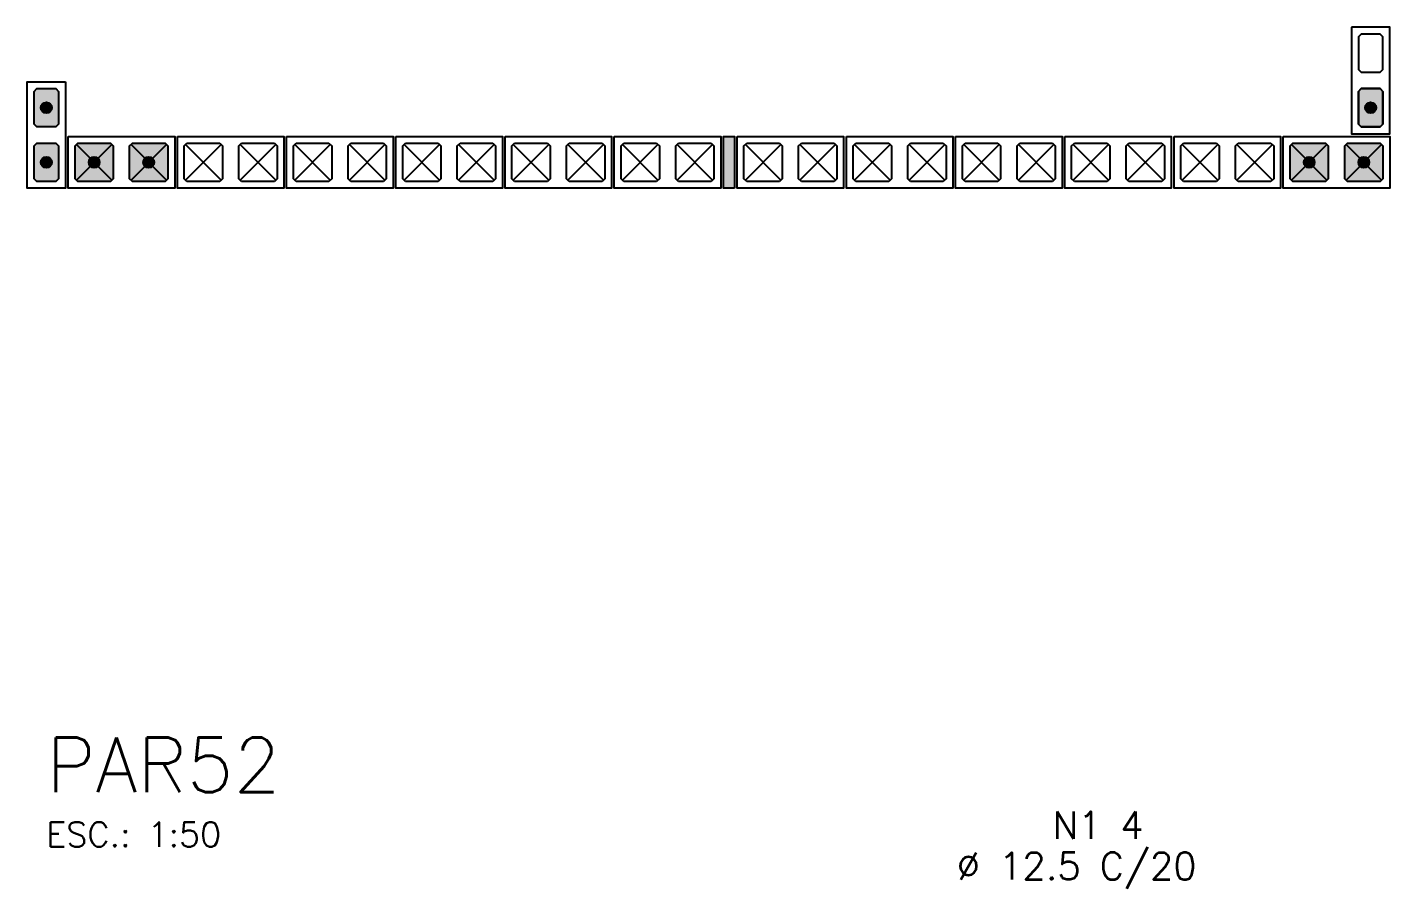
# Model space of a CAD drawing. Extents: x -1.9 to 86, y -1.6 to 60.9.
# Drawn here: x 7.78 to 17.76, y 23.34 to 29.66 of the extents above; entities that cross this region are included whole.
import ezdxf

# ---------------------------------------------------------------- set-up
doc = ezdxf.new("R2010")
doc.units = 0
doc.header["$MEASUREMENT"] = 0
doc.linetypes.add('ESTILO_TQS_0001', pattern=[0.45, 0.3, -0.15])
for name, color, linetype in [('PENA_01', 1, 'CONTINUOUS'), ('PENA_02', 2, 'CONTINUOUS'), ('PENA_03', 3, 'CONTINUOUS'), ('PENA_06', 6, 'CONTINUOUS'), ('PENA_11', 252, 'CONTINUOUS'), ('PENA_25', 210, 'CONTINUOUS')]:
    doc.layers.add(name, color=color, linetype=linetype)
doc.styles.get("Standard").update_dxf_attribs({"font": 'ROMANS.SHX'})

msp = doc.modelspace()

# ---------------------------------------------------------------- linework, layer by layer
at = {"layer": 'PENA_01', "linetype": 'Continuous'}
for p, q in [((8.140399, 28.535967), (8.400399, 28.795967)), ((8.400399, 28.535967), (8.140399, 28.795967)), ((8.800399, 28.535967), (8.540399, 28.795967)), ((8.540399, 28.535967), (8.800399, 28.795967)), ((8.940399, 28.535967), (9.200399, 28.795967)), ((9.200399, 28.535967), (8.940399, 28.795967)), ((9.600399, 28.535967), (9.340399, 28.795967)), ((9.340399, 28.535967), (9.600399, 28.795967)), ((9.740399, 28.535967), (10.000399, 28.795967)), ((10.000399, 28.535967), (9.740399, 28.795967)), ((10.400399, 28.535967), (10.140399, 28.795967)), ((10.140399, 28.535967), (10.400399, 28.795967)), ((10.540399, 28.535967), (10.800399, 28.795967)), ((10.800399, 28.535967), (10.540399, 28.795967)), ((11.200399, 28.535967), (10.940399, 28.795967)), ((10.940399, 28.535967), (11.200399, 28.795967)), ((11.340399, 28.535967), (11.600399, 28.795967)), ((11.600399, 28.535967), (11.340399, 28.795967)), ((12.000399, 28.535967), (11.740399, 28.795967)), ((11.740399, 28.535967), (12.000399, 28.795967)), ((12.140399, 28.535967), (12.400399, 28.795967)), ((12.400399, 28.535967), (12.140399, 28.795967)), ((12.800399, 28.535967), (12.540399, 28.795967)), ((12.540399, 28.535967), (12.800399, 28.795967)), ((13.040399, 28.535967), (13.300399, 28.795967)), ((13.300399, 28.535967), (13.040399, 28.795967)), ((13.700399, 28.535967), (13.440399, 28.795967)), ((13.440399, 28.535967), (13.700399, 28.795967)), ((13.840399, 28.535967), (14.100399, 28.795967)), ((14.100399, 28.535967), (13.840399, 28.795967)), ((14.500399, 28.535967), (14.240399, 28.795967)), ((14.240399, 28.535967), (14.500399, 28.795967)), ((14.640399, 28.535967), (14.900399, 28.795967)), ((14.900399, 28.535967), (14.640399, 28.795967)), ((15.300399, 28.535967), (15.040399, 28.795967)), ((15.040399, 28.535967), (15.300399, 28.795967)), ((15.440399, 28.535967), (15.700399, 28.795967)), ((15.700399, 28.535967), (15.440399, 28.795967)), ((16.100399, 28.535967), (15.840399, 28.795967)), ((15.840399, 28.535967), (16.100399, 28.795967)), ((16.240399, 28.535967), (16.500399, 28.795967)), ((16.500399, 28.535967), (16.240399, 28.795967)), ((16.900399, 28.535967), (16.640399, 28.795967)), ((16.640399, 28.535967), (16.900399, 28.795967)), ((17.040399, 28.535967), (17.300399, 28.795967)), ((17.300399, 28.535967), (17.040399, 28.795967)), ((17.700399, 28.535967), (17.440399, 28.795967)), ((17.440399, 28.535967), (17.700399, 28.795967))]:
    msp.add_line(p, q, dxfattribs=at)
for points in [[(17.550399, 29.605967), (17.530399, 29.585967), (17.530399, 29.345967), (17.550399, 29.325967), (17.690399, 29.325967), (17.710399, 29.345967), (17.710399, 29.585967), (17.690399, 29.605967), (17.550399, 29.605967)], [(7.990399, 29.205967), (8.010399, 29.185967), (8.010399, 28.945967), (7.990399, 28.925967), (7.850399, 28.925967), (7.830399, 28.945967), (7.830399, 29.185967), (7.850399, 29.205967), (7.990399, 29.205967)], [(17.550399, 29.205967), (17.530399, 29.185967), (17.530399, 28.945967), (17.550399, 28.925967), (17.690399, 28.925967), (17.710399, 28.945967), (17.710399, 29.185967), (17.690399, 29.205967), (17.550399, 29.205967)], [(7.990399, 28.805967), (8.010399, 28.785967), (8.010399, 28.545967), (7.990399, 28.525967), (7.850399, 28.525967), (7.830399, 28.545967), (7.830399, 28.785967), (7.850399, 28.805967), (7.990399, 28.805967)]]:
    msp.add_lwpolyline(points, dxfattribs=at)
at = {"layer": 'PENA_02', "linetype": 'Continuous'}
for points in [[(17.480399, 29.655967), (17.480399, 28.875967), (17.760399, 28.875967), (17.760399, 29.655967), (17.480399, 29.655967)], [(8.060399, 29.255967), (8.060399, 28.475967), (7.780399, 28.475967), (7.780399, 29.255967), (8.060399, 29.255967)], [(8.080399, 28.855967), (8.860399, 28.855967), (8.860399, 28.475967), (8.080399, 28.475967), (8.080399, 28.855967)], [(8.880399, 28.855967), (9.660399, 28.855967), (9.660399, 28.475967), (8.880399, 28.475967), (8.880399, 28.855967)], [(9.680399, 28.855967), (10.460399, 28.855967), (10.460399, 28.475967), (9.680399, 28.475967), (9.680399, 28.855967)], [(10.480399, 28.855967), (11.260399, 28.855967), (11.260399, 28.475967), (10.480399, 28.475967), (10.480399, 28.855967)], [(11.280399, 28.855967), (12.060399, 28.855967), (12.060399, 28.475967), (11.280399, 28.475967), (11.280399, 28.855967)], [(12.080399, 28.855967), (12.860399, 28.855967), (12.860399, 28.475967), (12.080399, 28.475967), (12.080399, 28.855967)], [(12.960399, 28.475967), (12.880399, 28.475967), (12.880399, 28.855967), (12.960399, 28.855967), (12.960399, 28.475967)], [(12.980399, 28.855967), (13.760399, 28.855967), (13.760399, 28.475967), (12.980399, 28.475967), (12.980399, 28.855967)], [(13.780399, 28.855967), (14.560399, 28.855967), (14.560399, 28.475967), (13.780399, 28.475967), (13.780399, 28.855967)], [(14.580399, 28.855967), (15.360399, 28.855967), (15.360399, 28.475967), (14.580399, 28.475967), (14.580399, 28.855967)], [(15.380399, 28.855967), (16.160399, 28.855967), (16.160399, 28.475967), (15.380399, 28.475967), (15.380399, 28.855967)], [(16.180399, 28.855967), (16.960399, 28.855967), (16.960399, 28.475967), (16.180399, 28.475967), (16.180399, 28.855967)], [(16.980399, 28.855967), (17.760399, 28.855967), (17.760399, 28.475967), (16.980399, 28.475967), (16.980399, 28.855967)]]:
    msp.add_lwpolyline(points, dxfattribs=at)
at = {"layer": 'PENA_02', "linetype": 'ESTILO_TQS_0001'}
for points in [[(8.130399, 28.785967), (8.150399, 28.805967), (8.390399, 28.805967), (8.410399, 28.785967), (8.410399, 28.545967), (8.390399, 28.525967), (8.150399, 28.525967), (8.130399, 28.545967), (8.130399, 28.785967)], [(8.530399, 28.785967), (8.550399, 28.805967), (8.790399, 28.805967), (8.810399, 28.785967), (8.810399, 28.545967), (8.790399, 28.525967), (8.550399, 28.525967), (8.530399, 28.545967), (8.530399, 28.785967)], [(8.930399, 28.785967), (8.950399, 28.805967), (9.190399, 28.805967), (9.210399, 28.785967), (9.210399, 28.545967), (9.190399, 28.525967), (8.950399, 28.525967), (8.930399, 28.545967), (8.930399, 28.785967)], [(9.330399, 28.785967), (9.350399, 28.805967), (9.590399, 28.805967), (9.610399, 28.785967), (9.610399, 28.545967), (9.590399, 28.525967), (9.350399, 28.525967), (9.330399, 28.545967), (9.330399, 28.785967)], [(9.730399, 28.785967), (9.750399, 28.805967), (9.990399, 28.805967), (10.010399, 28.785967), (10.010399, 28.545967), (9.990399, 28.525967), (9.750399, 28.525967), (9.730399, 28.545967), (9.730399, 28.785967)], [(10.130399, 28.785967), (10.150399, 28.805967), (10.390399, 28.805967), (10.410399, 28.785967), (10.410399, 28.545967), (10.390399, 28.525967), (10.150399, 28.525967), (10.130399, 28.545967), (10.130399, 28.785967)], [(10.530399, 28.785967), (10.550399, 28.805967), (10.790399, 28.805967), (10.810399, 28.785967), (10.810399, 28.545967), (10.790399, 28.525967), (10.550399, 28.525967), (10.530399, 28.545967), (10.530399, 28.785967)], [(10.930399, 28.785967), (10.950399, 28.805967), (11.190399, 28.805967), (11.210399, 28.785967), (11.210399, 28.545967), (11.190399, 28.525967), (10.950399, 28.525967), (10.930399, 28.545967), (10.930399, 28.785967)], [(11.330399, 28.785967), (11.350399, 28.805967), (11.590399, 28.805967), (11.610399, 28.785967), (11.610399, 28.545967), (11.590399, 28.525967), (11.350399, 28.525967), (11.330399, 28.545967), (11.330399, 28.785967)], [(11.730399, 28.785967), (11.750399, 28.805967), (11.990399, 28.805967), (12.010399, 28.785967), (12.010399, 28.545967), (11.990399, 28.525967), (11.750399, 28.525967), (11.730399, 28.545967), (11.730399, 28.785967)], [(12.130399, 28.785967), (12.150399, 28.805967), (12.390399, 28.805967), (12.410399, 28.785967), (12.410399, 28.545967), (12.390399, 28.525967), (12.150399, 28.525967), (12.130399, 28.545967), (12.130399, 28.785967)], [(12.530399, 28.785967), (12.550399, 28.805967), (12.790399, 28.805967), (12.810399, 28.785967), (12.810399, 28.545967), (12.790399, 28.525967), (12.550399, 28.525967), (12.530399, 28.545967), (12.530399, 28.785967)], [(13.030399, 28.785967), (13.050399, 28.805967), (13.290399, 28.805967), (13.310399, 28.785967), (13.310399, 28.545967), (13.290399, 28.525967), (13.050399, 28.525967), (13.030399, 28.545967), (13.030399, 28.785967)], [(13.430399, 28.785967), (13.450399, 28.805967), (13.690399, 28.805967), (13.710399, 28.785967), (13.710399, 28.545967), (13.690399, 28.525967), (13.450399, 28.525967), (13.430399, 28.545967), (13.430399, 28.785967)], [(13.830399, 28.785967), (13.850399, 28.805967), (14.090399, 28.805967), (14.110399, 28.785967), (14.110399, 28.545967), (14.090399, 28.525967), (13.850399, 28.525967), (13.830399, 28.545967), (13.830399, 28.785967)], [(14.230399, 28.785967), (14.250399, 28.805967), (14.490399, 28.805967), (14.510399, 28.785967), (14.510399, 28.545967), (14.490399, 28.525967), (14.250399, 28.525967), (14.230399, 28.545967), (14.230399, 28.785967)], [(14.630399, 28.785967), (14.650399, 28.805967), (14.890399, 28.805967), (14.910399, 28.785967), (14.910399, 28.545967), (14.890399, 28.525967), (14.650399, 28.525967), (14.630399, 28.545967), (14.630399, 28.785967)], [(15.030399, 28.785967), (15.050399, 28.805967), (15.290399, 28.805967), (15.310399, 28.785967), (15.310399, 28.545967), (15.290399, 28.525967), (15.050399, 28.525967), (15.030399, 28.545967), (15.030399, 28.785967)], [(15.430399, 28.785967), (15.450399, 28.805967), (15.690399, 28.805967), (15.710399, 28.785967), (15.710399, 28.545967), (15.690399, 28.525967), (15.450399, 28.525967), (15.430399, 28.545967), (15.430399, 28.785967)], [(15.830399, 28.785967), (15.850399, 28.805967), (16.090399, 28.805967), (16.110399, 28.785967), (16.110399, 28.545967), (16.090399, 28.525967), (15.850399, 28.525967), (15.830399, 28.545967), (15.830399, 28.785967)], [(16.230399, 28.785967), (16.250399, 28.805967), (16.490399, 28.805967), (16.510399, 28.785967), (16.510399, 28.545967), (16.490399, 28.525967), (16.250399, 28.525967), (16.230399, 28.545967), (16.230399, 28.785967)], [(16.630399, 28.785967), (16.650399, 28.805967), (16.890399, 28.805967), (16.910399, 28.785967), (16.910399, 28.545967), (16.890399, 28.525967), (16.650399, 28.525967), (16.630399, 28.545967), (16.630399, 28.785967)], [(17.030399, 28.785967), (17.050399, 28.805967), (17.290399, 28.805967), (17.310399, 28.785967), (17.310399, 28.545967), (17.290399, 28.525967), (17.050399, 28.525967), (17.030399, 28.545967), (17.030399, 28.785967)], [(17.430399, 28.785967), (17.450399, 28.805967), (17.690399, 28.805967), (17.710399, 28.785967), (17.710399, 28.545967), (17.690399, 28.525967), (17.450399, 28.525967), (17.430399, 28.545967), (17.430399, 28.785967)]]:
    msp.add_lwpolyline(points, dxfattribs=at)
at = {"layer": 'PENA_03', "linetype": 'Continuous'}
for points in [[(7.850399, 28.925967), (7.830399, 28.945967), (7.830399, 29.185967), (7.850399, 29.205967), (7.990399, 29.205967), (8.010399, 29.185967), (8.010399, 28.945967), (7.990399, 28.925967), (7.850399, 28.925967)], [(17.550399, 28.925967), (17.530399, 28.945967), (17.530399, 29.185967), (17.550399, 29.205967), (17.690399, 29.205967), (17.710399, 29.185967), (17.710399, 28.945967), (17.690399, 28.925967), (17.550399, 28.925967)], [(7.850399, 28.525967), (7.830399, 28.545967), (7.830399, 28.785967), (7.850399, 28.805967), (7.990399, 28.805967), (8.010399, 28.785967), (8.010399, 28.545967), (7.990399, 28.525967), (7.850399, 28.525967)], [(8.410399, 28.545967), (8.390399, 28.525967), (8.150399, 28.525967), (8.130399, 28.545967), (8.130399, 28.785967), (8.150399, 28.805967), (8.390399, 28.805967), (8.410399, 28.785967), (8.410399, 28.545967)], [(8.810399, 28.545967), (8.790399, 28.525967), (8.550399, 28.525967), (8.530399, 28.545967), (8.530399, 28.785967), (8.550399, 28.805967), (8.790399, 28.805967), (8.810399, 28.785967), (8.810399, 28.545967)], [(17.310399, 28.545967), (17.290399, 28.525967), (17.050399, 28.525967), (17.030399, 28.545967), (17.030399, 28.785967), (17.050399, 28.805967), (17.290399, 28.805967), (17.310399, 28.785967), (17.310399, 28.545967)], [(17.710399, 28.545967), (17.690399, 28.525967), (17.450399, 28.525967), (17.430399, 28.545967), (17.430399, 28.785967), (17.450399, 28.805967), (17.690399, 28.805967), (17.710399, 28.785967), (17.710399, 28.545967)]]:
    msp.add_lwpolyline(points, dxfattribs=at)
for centre in [(7.920399, 29.065967), (17.620399, 29.065967), (7.920399, 28.665967), (8.270399, 28.665967), (8.670399, 28.665967), (17.170399, 28.665967), (17.570399, 28.665967)]:
    msp.add_circle(centre, 0.04, dxfattribs=at)
for points in [[(7.960399, 29.065967), (7.900399, 29.100608), (7.882811, 29.079648)], [(7.960399, 29.065967), (7.882811, 29.079648), (7.882811, 29.052287)], [(7.960399, 29.065967), (7.882811, 29.052287), (7.900399, 29.031326)], [(7.960399, 29.065967), (7.927345, 29.10536), (7.900399, 29.100608)], [(7.960399, 29.065967), (7.900399, 29.031326), (7.927345, 29.026575)], [(7.960399, 29.065967), (7.951041, 29.091679), (7.927345, 29.10536)], [(7.960399, 29.065967), (7.927345, 29.026575), (7.951041, 29.040256)], [(7.960399, 29.065967), (7.951041, 29.040256), (7.960399, 29.065967)], [(17.660399, 29.065967), (17.600399, 29.100608), (17.582811, 29.079648)], [(17.660399, 29.065967), (17.582811, 29.079648), (17.582811, 29.052287)], [(17.660399, 29.065967), (17.582811, 29.052287), (17.600399, 29.031326)], [(17.660399, 29.065967), (17.627345, 29.10536), (17.600399, 29.100608)], [(17.660399, 29.065967), (17.600399, 29.031326), (17.627345, 29.026575)], [(17.660399, 29.065967), (17.651041, 29.091679), (17.627345, 29.10536)], [(17.660399, 29.065967), (17.627345, 29.026575), (17.651041, 29.040256)], [(17.660399, 29.065967), (17.651041, 29.040256), (17.660399, 29.065967)], [(7.960399, 28.665967), (7.900399, 28.700608), (7.882811, 28.679648)], [(7.960399, 28.665967), (7.882811, 28.679648), (7.882811, 28.652287)], [(7.960399, 28.665967), (7.882811, 28.652287), (7.900399, 28.631326)], [(7.960399, 28.665967), (7.927345, 28.70536), (7.900399, 28.700608)], [(7.960399, 28.665967), (7.900399, 28.631326), (7.927345, 28.626575)], [(7.960399, 28.665967), (7.951041, 28.691679), (7.927345, 28.70536)], [(7.960399, 28.665967), (7.927345, 28.626575), (7.951041, 28.640256)], [(7.960399, 28.665967), (7.951041, 28.640256), (7.960399, 28.665967)], [(8.310399, 28.665967), (8.250399, 28.700608), (8.232811, 28.679648)], [(8.310399, 28.665967), (8.232811, 28.679648), (8.232811, 28.652287)], [(8.310399, 28.665967), (8.232811, 28.652287), (8.250399, 28.631326)], [(8.310399, 28.665967), (8.277345, 28.70536), (8.250399, 28.700608)], [(8.310399, 28.665967), (8.250399, 28.631326), (8.277345, 28.626575)], [(8.310399, 28.665967), (8.301041, 28.691679), (8.277345, 28.70536)], [(8.310399, 28.665967), (8.277345, 28.626575), (8.301041, 28.640256)], [(8.310399, 28.665967), (8.301041, 28.640256), (8.310399, 28.665967)], [(8.710399, 28.665967), (8.650399, 28.700608), (8.632811, 28.679648)], [(8.710399, 28.665967), (8.632811, 28.679648), (8.632811, 28.652287)], [(8.710399, 28.665967), (8.632811, 28.652287), (8.650399, 28.631326)], [(8.710399, 28.665967), (8.677345, 28.70536), (8.650399, 28.700608)], [(8.710399, 28.665967), (8.650399, 28.631326), (8.677345, 28.626575)], [(8.710399, 28.665967), (8.701041, 28.691679), (8.677345, 28.70536)], [(8.710399, 28.665967), (8.677345, 28.626575), (8.701041, 28.640256)], [(8.710399, 28.665967), (8.701041, 28.640256), (8.710399, 28.665967)], [(17.210399, 28.665967), (17.150399, 28.700608), (17.132811, 28.679648)], [(17.210399, 28.665967), (17.132811, 28.679648), (17.132811, 28.652287)], [(17.210399, 28.665967), (17.132811, 28.652287), (17.150399, 28.631326)], [(17.210399, 28.665967), (17.177345, 28.70536), (17.150399, 28.700608)], [(17.210399, 28.665967), (17.150399, 28.631326), (17.177345, 28.626575)], [(17.210399, 28.665967), (17.201041, 28.691679), (17.177345, 28.70536)], [(17.210399, 28.665967), (17.177345, 28.626575), (17.201041, 28.640256)], [(17.210399, 28.665967), (17.201041, 28.640256), (17.210399, 28.665967)], [(17.610399, 28.665967), (17.550399, 28.700608), (17.532811, 28.679648)], [(17.610399, 28.665967), (17.532811, 28.679648), (17.532811, 28.652287)], [(17.610399, 28.665967), (17.532811, 28.652287), (17.550399, 28.631326)], [(17.610399, 28.665967), (17.577345, 28.70536), (17.550399, 28.700608)], [(17.610399, 28.665967), (17.550399, 28.631326), (17.577345, 28.626575)], [(17.610399, 28.665967), (17.601041, 28.691679), (17.577345, 28.70536)], [(17.610399, 28.665967), (17.577345, 28.626575), (17.601041, 28.640256)], [(17.610399, 28.665967), (17.601041, 28.640256), (17.610399, 28.665967)]]:
    msp.add_solid(points, dxfattribs=at)
at = {"layer": 'PENA_11', "linetype": 'Continuous'}
for points in [[(7.850399, 28.925967), (7.830399, 29.185967), (7.850399, 29.205967)], [(7.850399, 28.925967), (7.830399, 28.945967), (7.830399, 29.185967)], [(7.850399, 28.925967), (7.850399, 29.205967), (7.990399, 29.205967)], [(7.850399, 28.925967), (7.990399, 29.205967), (8.010399, 29.185967)], [(7.850399, 28.925967), (8.010399, 29.185967), (8.010399, 28.945967)], [(17.550399, 28.925967), (17.530399, 29.185967), (17.550399, 29.205967)], [(17.550399, 28.925967), (17.530399, 28.945967), (17.530399, 29.185967)], [(17.550399, 28.925967), (17.550399, 29.205967), (17.690399, 29.205967)], [(17.550399, 28.925967), (17.690399, 29.205967), (17.710399, 29.185967)], [(17.550399, 28.925967), (17.710399, 29.185967), (17.710399, 28.945967)], [(7.850399, 28.925967), (8.010399, 28.945967), (7.990399, 28.925967)], [(17.550399, 28.925967), (17.710399, 28.945967), (17.690399, 28.925967)], [(7.850399, 28.925967), (7.990399, 28.925967), (7.850399, 28.925967)], [(17.550399, 28.925967), (17.690399, 28.925967), (17.550399, 28.925967)], [(7.850399, 28.525967), (7.830399, 28.785967), (7.850399, 28.805967)], [(7.850399, 28.525967), (7.830399, 28.545967), (7.830399, 28.785967)], [(7.850399, 28.525967), (7.850399, 28.805967), (7.990399, 28.805967)], [(7.850399, 28.525967), (7.990399, 28.805967), (8.010399, 28.785967)], [(7.850399, 28.525967), (8.010399, 28.785967), (8.010399, 28.545967)], [(8.410399, 28.545967), (8.130399, 28.785967), (8.150399, 28.805967)], [(8.410399, 28.545967), (8.130399, 28.545967), (8.130399, 28.785967)], [(8.410399, 28.545967), (8.150399, 28.805967), (8.390399, 28.805967)], [(8.410399, 28.545967), (8.390399, 28.805967), (8.410399, 28.785967)], [(8.410399, 28.545967), (8.410399, 28.785967), (8.410399, 28.545967)], [(8.810399, 28.545967), (8.530399, 28.785967), (8.550399, 28.805967)], [(8.810399, 28.545967), (8.530399, 28.545967), (8.530399, 28.785967)], [(8.810399, 28.545967), (8.550399, 28.805967), (8.790399, 28.805967)], [(8.810399, 28.545967), (8.790399, 28.805967), (8.810399, 28.785967)], [(8.810399, 28.545967), (8.810399, 28.785967), (8.810399, 28.545967)], [(17.310399, 28.545967), (17.030399, 28.785967), (17.050399, 28.805967)], [(17.310399, 28.545967), (17.030399, 28.545967), (17.030399, 28.785967)], [(17.310399, 28.545967), (17.050399, 28.805967), (17.290399, 28.805967)], [(17.310399, 28.545967), (17.290399, 28.805967), (17.310399, 28.785967)], [(17.310399, 28.545967), (17.310399, 28.785967), (17.310399, 28.545967)], [(17.710399, 28.545967), (17.430399, 28.785967), (17.450399, 28.805967)], [(17.710399, 28.545967), (17.430399, 28.545967), (17.430399, 28.785967)], [(17.710399, 28.545967), (17.450399, 28.805967), (17.690399, 28.805967)], [(17.710399, 28.545967), (17.690399, 28.805967), (17.710399, 28.785967)], [(17.710399, 28.545967), (17.710399, 28.785967), (17.710399, 28.545967)], [(7.850399, 28.525967), (8.010399, 28.545967), (7.990399, 28.525967)], [(8.410399, 28.545967), (8.150399, 28.525967), (8.130399, 28.545967)], [(8.410399, 28.545967), (8.390399, 28.525967), (8.150399, 28.525967)], [(8.810399, 28.545967), (8.550399, 28.525967), (8.530399, 28.545967)], [(8.810399, 28.545967), (8.790399, 28.525967), (8.550399, 28.525967)], [(17.310399, 28.545967), (17.050399, 28.525967), (17.030399, 28.545967)], [(17.310399, 28.545967), (17.290399, 28.525967), (17.050399, 28.525967)], [(17.710399, 28.545967), (17.450399, 28.525967), (17.430399, 28.545967)], [(17.710399, 28.545967), (17.690399, 28.525967), (17.450399, 28.525967)], [(7.850399, 28.525967), (7.990399, 28.525967), (7.850399, 28.525967)]]:
    msp.add_solid(points, dxfattribs=at)
at = {"layer": 'PENA_25', "linetype": 'Continuous'}
msp.add_lwpolyline([(12.960399, 28.475967), (12.880399, 28.475967), (12.880399, 28.855967), (12.960399, 28.855967), (12.960399, 28.475967)], dxfattribs=at)
for points in [[(12.960399, 28.475967), (12.880399, 28.475967), (12.880399, 28.855967)], [(12.960399, 28.475967), (12.880399, 28.855967), (12.960399, 28.855967)], [(12.960399, 28.475967), (12.960399, 28.855967), (12.960399, 28.475967)]]:
    msp.add_solid(points, dxfattribs=at)

# ---------------------------------------------------------------- texts
at = {"layer": 'PENA_03', "linetype": 'Continuous'}
for s, height, p in [('N1 4', 0.2, (15.288889, 23.709272)), ('ESC.: 1:50', 0.18, (7.92034, 23.650735)), ('%%c 12.5 C/20', 0.2, (14.588889, 23.409272))]:
    msp.add_text(s, height=height, dxfattribs=at).set_placement(p)
at = {"layer": 'PENA_06', "linetype": 'Continuous'}
msp.add_text('PAR52', height=0.4, dxfattribs=at).set_placement((7.92034, 24.050735))

doc.saveas('drawing.dxf')
